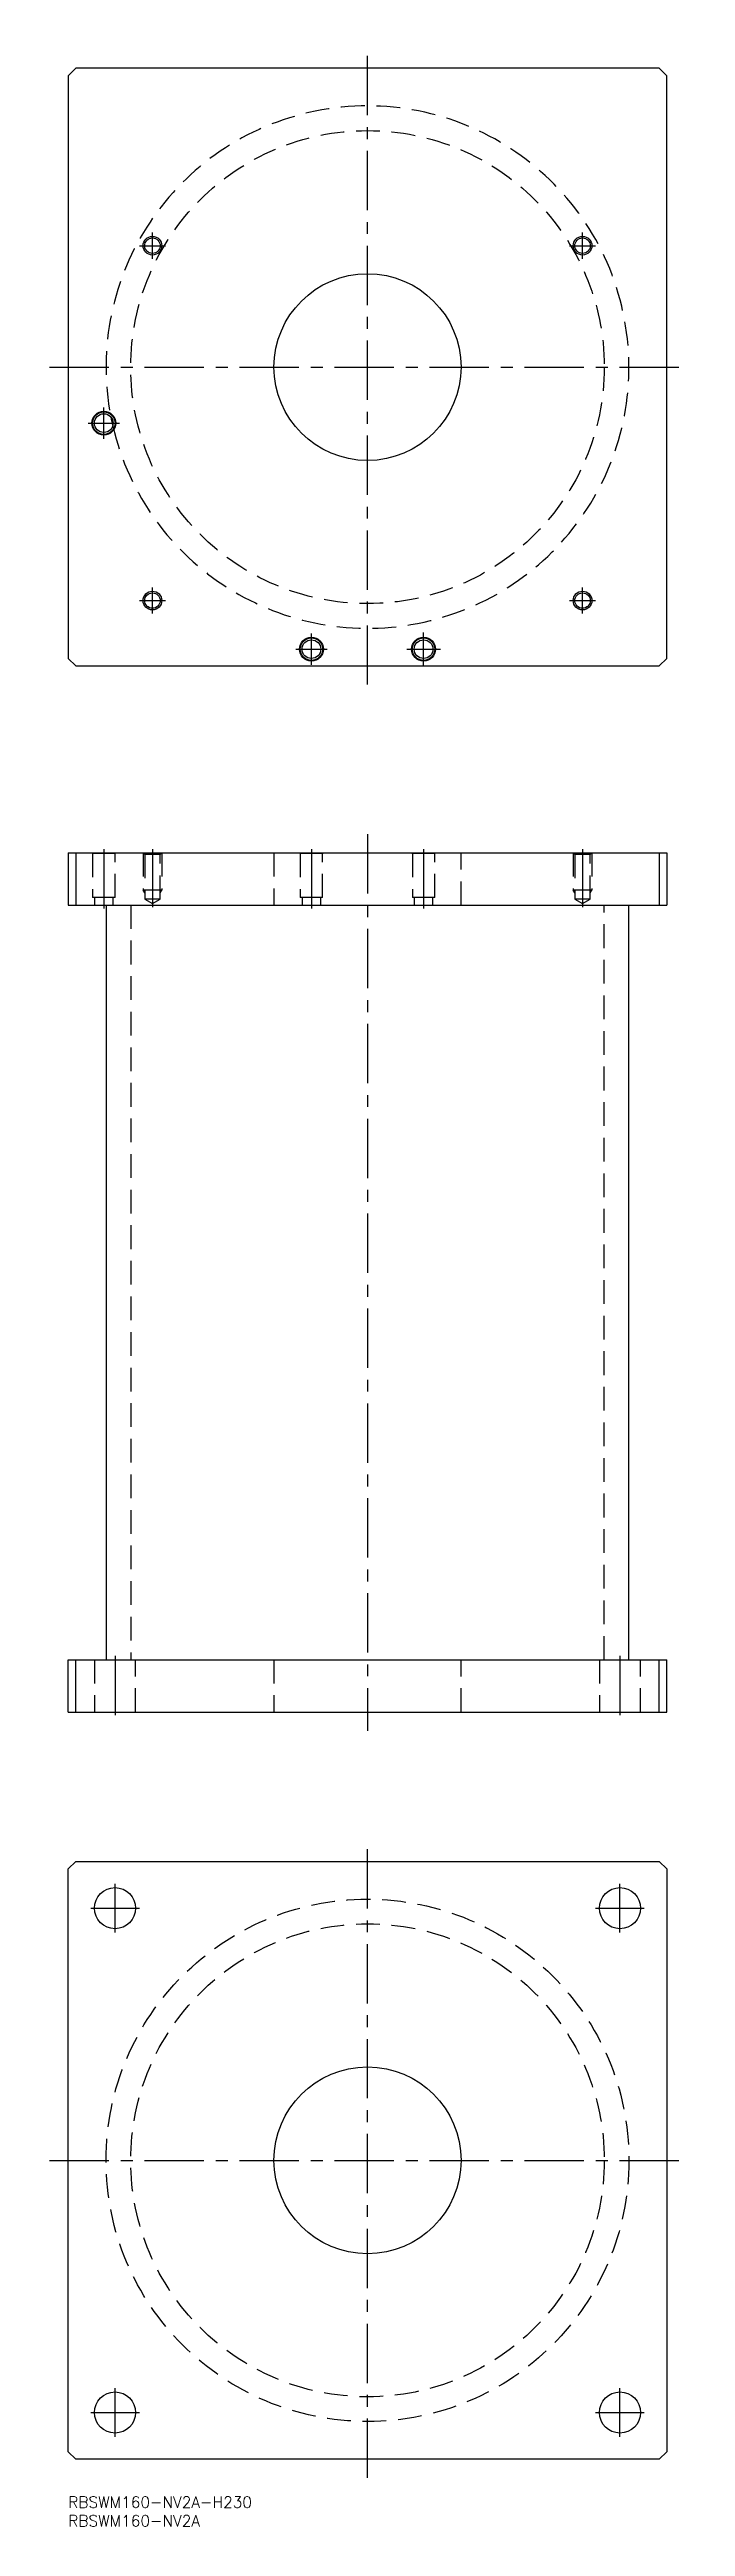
# Model space of a CAD drawing. Extents: x -5 to 165, y -8 to 655.
import ezdxf

# ---------------------------------------------------------------- set-up
doc = ezdxf.new("R2010")
doc.units = 0
doc.header["$LTSCALE"] = 0.5
doc.linetypes.add('CENTER', pattern=[50.8, 31.75, -6.35, 6.35, -6.35])
doc.linetypes.add('DASHED', pattern=[19.05, 12.7, -6.35])
for name, color, linetype in [('MSM_CENTER', 1, 'CENTER'), ('MSM_CONTINUOUS', 7, 'CONTINUOUS'), ('MSM_DASHED', 4, 'DASHED'), ('MSM_NARROW', 5, 'CONTINUOUS'), ('MSM_PART_NUMBER', 7, 'CONTINUOUS')]:
    doc.layers.add(name, color=color, linetype=linetype)
doc.styles.get("Standard").update_dxf_attribs({"font": 'txt.shx', "height": 3, "bigfont": 'bigfont.shx'})

msp = doc.modelspace()

# ---------------------------------------------------------------- linework, layer by layer
at = {"layer": 'MSM_CENTER'}
for p, q in [((80, 485), (80, 655)), ((22.5, 599), (22.5, 606)), ((137.5, 599), (137.5, 606)), ((19, 602.5), (26, 602.5)), ((134, 602.5), (141, 602.5)), ((-5, 570), (165, 570)), ((9.5, 550.8), (9.5, 559.2)), ((5.3, 555), (13.7, 555)), ((22.5, 504), (22.5, 511)), ((137.5, 504), (137.5, 511)), ((19, 507.5), (26, 507.5)), ((134, 507.5), (141, 507.5)), ((65, 490.3), (65, 498.7)), ((95, 490), (95, 499)), ((60.8, 494.5), (69.2, 494.5)), ((90.5, 494.5), (99.5, 494.5)), ((80, 445), (80, 205)), ((9.5, 441), (9.5, 425)), ((22.5, 441), (22.5, 425.407)), ((65, 441), (65, 425)), ((95, 441), (95, 425)), ((137.5, 441), (137.5, 425.407)), ((12.5, 225), (12.5, 209)), ((147.5, 225), (147.5, 209)), ((80, 5), (80, 175)), ((12.5, 151), (12.5, 164)), ((147.5, 151), (147.5, 164)), ((6, 157.5), (19, 157.5)), ((141, 157.5), (154, 157.5)), ((-5, 90), (165, 90)), ((12.5, 16), (12.5, 29)), ((147.5, 16), (147.5, 29)), ((6, 22.5), (19, 22.5)), ((141, 22.5), (154, 22.5))]:
    msp.add_line(p, q, dxfattribs=at)
at = {"layer": 'MSM_CONTINUOUS'}
for p, q in [((2, 650), (0, 648)), ((158, 650), (2, 650)), ((160, 648), (158, 650)), ((0, 648), (0, 492)), ((160, 492), (160, 648)), ((0, 492), (2, 490)), ((158, 490), (160, 492)), ((2, 490), (158, 490)), ((0, 440), (160, 440)), ((0, 440), (0, 426)), ((2, 440), (2, 426)), ((158, 440), (158, 426)), ((160, 440), (160, 426)), ((0, 426), (160, 426)), ((10.1, 426), (10.1, 224)), ((149.9, 224), (149.9, 426)), ((0, 210), (0, 224)), ((0, 224), (160, 224)), ((2, 210), (2, 224)), ((158, 210), (158, 224)), ((160, 210), (160, 224)), ((0, 210), (160, 210)), ((0, 168), (2, 170)), ((0, 12), (0, 168)), ((2, 170), (158, 170)), ((158, 170), (160, 168)), ((160, 168), (160, 12)), ((2, 10), (0, 12)), ((158, 10), (2, 10)), ((160, 12), (158, 10))]:
    msp.add_line(p, q, dxfattribs=at)
for centre, radius in [((22.5, 602.5), 2.067), ((137.5, 602.5), 2.067), ((80, 570), 25), ((9.5, 555), 3.2), ((9.5, 555), 3), ((9.5, 555), 2.5), ((22.5, 507.5), 2.067), ((137.5, 507.5), 2.067), ((65, 494.5), 3.2), ((65, 494.5), 3), ((95, 494.5), 3.2), ((95, 494.5), 3), ((65, 494.5), 2.5), ((95, 494.5), 2.5), ((12.5, 157.5), 5.5), ((147.5, 157.5), 5.5), ((80, 90), 25), ((12.5, 22.5), 5.5), ((147.5, 22.5), 5.5)]:
    msp.add_circle(centre, radius, dxfattribs=at)
msp.add_arc((80, 570), 69.9, 191.020888, 193.002068, dxfattribs=at)
at = {"layer": 'MSM_DASHED'}
for p, q in [((6.3, 440), (6.5, 439.8)), ((6.5, 439.8), (6.5, 428)), ((12.5, 439.8), (6.5, 439.8)), ((12.5, 439.8), (12.7, 440)), ((12.5, 428), (12.5, 439.8)), ((20, 440), (20.433, 439.567)), ((20, 440), (20, 430)), ((20.433, 439.567), (20.433, 427.6)), ((24.567, 439.567), (20.433, 439.567)), ((24.567, 439.567), (25, 440)), ((24.567, 427.6), (24.567, 439.567)), ((25, 440), (25, 430)), ((55, 440), (55, 426)), ((61.8, 440), (62, 439.8)), ((62, 439.8), (62, 428)), ((68, 439.8), (62, 439.8)), ((68, 439.8), (68.2, 440)), ((68, 428), (68, 439.8)), ((91.8, 440), (92, 439.8)), ((92, 439.8), (92, 428)), ((98, 439.8), (92, 439.8)), ((98, 439.8), (98.2, 440)), ((98, 428), (98, 439.8)), ((105, 426), (105, 440)), ((135, 440), (135.433, 439.567)), ((135, 440), (135, 430)), ((135.433, 439.567), (135.433, 427.6)), ((139.567, 439.567), (135.433, 439.567)), ((139.567, 439.567), (140, 440)), ((139.567, 427.6), (139.567, 439.567)), ((140, 440), (140, 430)), ((12.5, 428), (6.5, 428)), ((7, 428), (7, 426)), ((12, 426), (12, 428)), ((16.7, 426), (16.7, 224)), ((25, 430), (20, 430)), ((20.433, 429.25), (20, 430)), ((20.433, 427.6), (22.5, 426.407)), ((24.567, 427.6), (20.433, 427.6)), ((22.5, 426.407), (24.567, 427.6)), ((24.567, 429.25), (25, 430)), ((68, 428), (62, 428)), ((62.5, 428), (62.5, 426)), ((67.5, 426), (67.5, 428)), ((98, 428), (92, 428)), ((92.5, 428), (92.5, 426)), ((97.5, 426), (97.5, 428)), ((140, 430), (135, 430)), ((135.433, 429.25), (135, 430)), ((135.433, 427.6), (137.5, 426.407)), ((139.567, 427.6), (135.433, 427.6)), ((137.5, 426.407), (139.567, 427.6)), ((139.567, 429.25), (140, 430)), ((143.3, 224), (143.3, 426)), ((7, 224), (7, 210)), ((18, 210), (18, 224)), ((55, 224), (55, 210)), ((105, 210), (105, 224)), ((142, 224), (142, 210)), ((153, 210), (153, 224))]:
    msp.add_line(p, q, dxfattribs=at)
for centre, radius in [((80, 570), 63.3), ((80, 90), 69.9), ((80, 90), 63.3)]:
    msp.add_circle(centre, radius, dxfattribs=at)
msp.add_arc((80, 570), 69.9, 193.002068, 191.020888, dxfattribs=at)
at = {"layer": 'MSM_NARROW'}
for centre in [(22.5, 602.5), (137.5, 602.5), (22.5, 507.5), (137.5, 507.5)]:
    msp.add_circle(centre, 2.5, dxfattribs=at)

# ---------------------------------------------------------------- texts
at = {"layer": 'MSM_PART_NUMBER'}
for s, p in [('RBSWM160-NV2A-H230', (0, -3)), ('RBSWM160-NV2A', (0, -8))]:
    msp.add_text(s, height=3, dxfattribs=at).set_placement(p)

doc.saveas('drawing.dxf')
